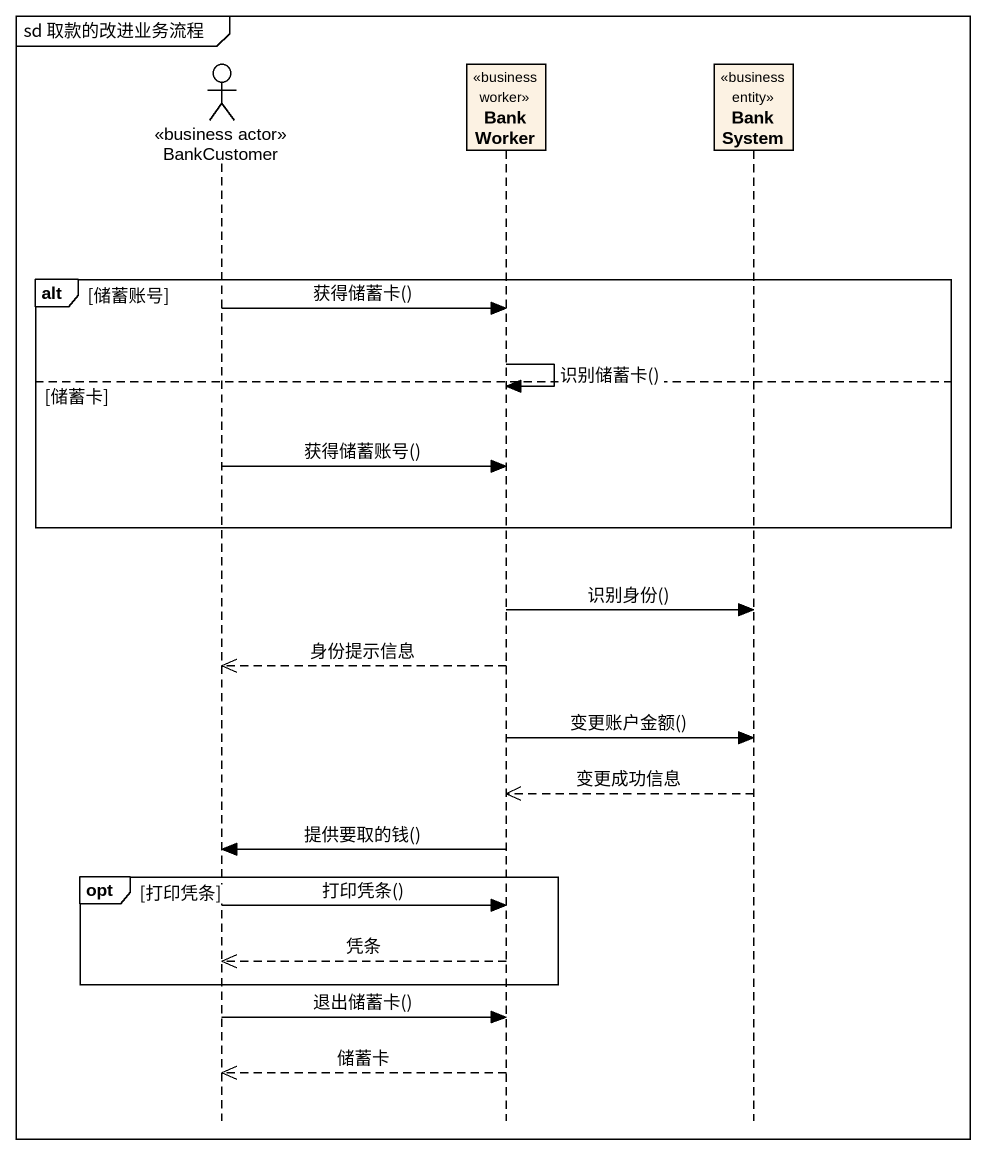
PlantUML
@startuml
mainframe sd 取款的改进业务流程
hide footbox
actor BankCustomer <<business actor>>
participant BankWorker <<business worker>>
participant BankSystem <<business entity>>

alt 储蓄账号
  BankCustomer -> BankWorker : 获得储蓄卡()
  BankWorker -> BankWorker : 识别储蓄卡()
else 储蓄卡
  BankCustomer -> BankWorker : 获得储蓄账号()
end
BankWorker -> BankSystem : 识别身份()
BankWorker -->> BankCustomer : 身份提示信息
BankWorker -> BankSystem : 变更账户金额()
BankSystem -->> BankWorker : 变更成功信息
BankWorker -> BankCustomer : 提供要取的钱()
opt 打印凭条
  BankCustomer -> BankWorker : 打印凭条()
  BankWorker -->> BankCustomer : 凭条
end
BankCustomer -> BankWorker : 退出储蓄卡()
BankWorker -->> BankCustomer : 储蓄卡
@enduml
